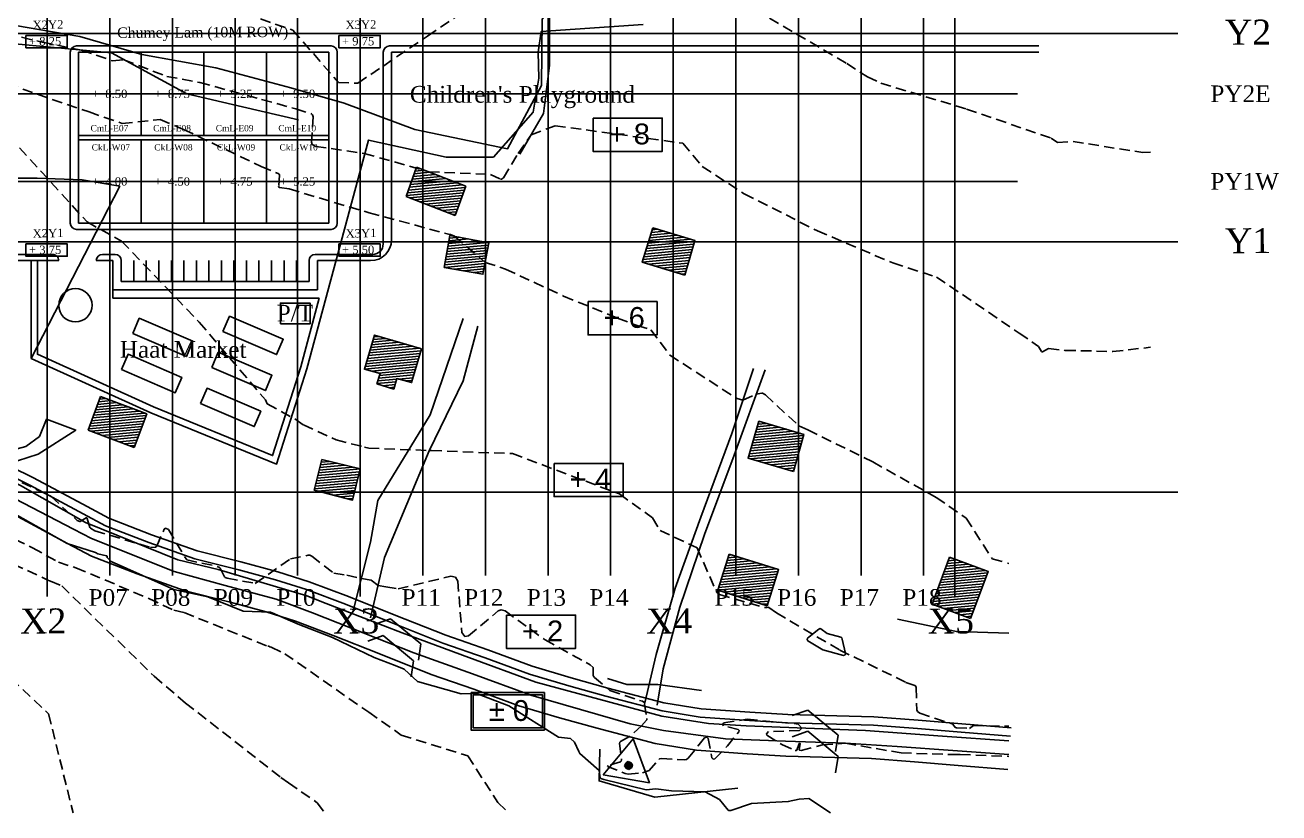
# Model space of a CAD drawing. Extents: x 15746 to 36625, y 87803 to 171760.
# Drawn here: x 15947.2 to 16247.7, y 88253.1 to 88442 of the extents above; entities that cross this region are included whole.
import ezdxf

# ---------------------------------------------------------------- set-up
doc = ezdxf.new("R2010")
doc.units = 0
doc.header["$LTSCALE"] = 5
doc.header["$MEASUREMENT"] = 0
doc.linetypes.add('A_CONTINUOUS_LINE', pattern=[0])
doc.linetypes.add('DASHED', pattern=[0.75, 0.5, -0.25])
for name, color, linetype in [('BOUNDARY', 7, 'FENCELINE2'), ('CONTOUR', 254, 'Continuous'), ('Demarcation', 7, 'Continuous'), ('EXISTING BUILDING', 21, 'Continuous'), ('EXISTING ROAD', 25, 'Continuous'), ('Phase1', 7, 'Continuous'), ('RELIEF', 255, 'Continuous'), ('SURVEY', 7, 'A_CONTINUOUS_LINE'), ('text', 7, 'Continuous')]:
    doc.layers.add(name, color=color, linetype=linetype)
doc.styles.get("Standard").update_dxf_attribs({"font": 'TIMES.TTF', "height": 3})
doc.linetypes.add('FENCELINE2', pattern='A,0.25,-0.1,[132,ltypeshp.shx,S=0.1,R=0,X=-0.1,Y=0],-0.1,1', length=1.45)
pattern_1 = [(5.3223326, (-54437.6184, 31781.70936), (-0.0579741825, 0.6223053866), [])]

# ---------------------------------------------------------------- blocks, each defined once
blk = doc.blocks.new('001')
at = {"color": 0}
for p, q in [((-0.5, -0.25), (-0.35, 0)), ((-0.35, 0), (0.35, 0)), ((0.35, 0), (0.5, -0.25))]:
    blk.add_line(p, q, dxfattribs=at)
blk = doc.blocks.new('S022')
at = {"color": 0}
for p, q in [((-0.498, -0.286), (0.002, 0.584)), ((0.002, 0.584), (0.502, -0.286)), ((-0.078, 0.004), (0.062, 0.064)), ((-0.078, 0.004), (-0.068, 0.034)), ((-0.068, -0.026), (-0.078, 0.004)), ((0.082, 0.004), (-0.078, 0.004)), ((0.062, -0.056), (-0.078, 0.004)), ((-0.068, 0.034), (-0.058, 0.064)), ((0.002, 0.084), (-0.058, -0.056)), ((-0.058, 0.064), (-0.028, 0.074)), ((0.002, -0.076), (-0.058, 0.064)), ((-0.058, 0.064), (0.062, 0.064)), ((-0.058, -0.056), (-0.058, 0.064)), ((-0.058, 0.064), (0.082, 0.004)), ((0.082, 0.004), (-0.058, -0.056)), ((-0.028, 0.074), (0.002, 0.084)), ((0.002, 0.084), (0.032, 0.074)), ((0.002, -0.076), (0.002, 0.084)), ((0.062, -0.056), (0.002, 0.084)), ((0.062, 0.064), (0.002, -0.076)), ((0.032, 0.074), (0.062, 0.064)), ((0.062, 0.064), (0.072, 0.034)), ((0.062, 0.064), (0.062, -0.056)), ((0.072, 0.034), (0.082, 0.004)), ((0.082, 0.004), (0.072, -0.026)), ((-0.058, -0.056), (-0.068, -0.026)), ((-0.028, -0.066), (-0.058, -0.056)), ((-0.058, -0.056), (0.062, -0.056)), ((0.002, -0.076), (-0.028, -0.066)), ((0.032, -0.066), (0.002, -0.076)), ((0.062, -0.056), (0.032, -0.066)), ((0.072, -0.026), (0.062, -0.056)), ((0.502, -0.286), (-0.498, -0.286))]:
    blk.add_line(p, q, dxfattribs=at)

msp = doc.modelspace()

# ---------------------------------------------------------------- hatches: boundary and pattern name
at = {"layer": 'EXISTING BUILDING'}
h = msp.add_hatch(dxfattribs=at)
h.set_pattern_fill('ANSI31', color=256, scale=5, angle=-39.67767, style=0)
h.set_pattern_definition([(5.3223326, (-1810.1321, 0), (-0.0579741825, 0.6223053866), [])])
h.paths.add_polyline_path([(16041.014, 88407.903), (16038.501, 88400.882), (16050.294, 88396.323), (16052.807, 88403.343)])
h = msp.add_hatch(dxfattribs=at)
h.set_pattern_fill('ANSI31', color=256, scale=5, angle=-39.67767, style=0)
h.set_pattern_definition(pattern_1)
h.paths.add_polyline_path([(16105.292, 88382.016), (16107.708, 88390.33), (16097.64, 88393.388), (16095.124, 88385.104)])
h = msp.add_hatch(dxfattribs=at)
h.set_pattern_fill('ANSI31', color=256, scale=5, angle=-39.67767, style=0)
h.set_pattern_definition(pattern_1)
h.paths.add_polyline_path([(16047.603, 88383.888), (16056.922, 88382.25), (16058.337, 88389.803), (16049.037, 88391.545)])
h = msp.add_hatch(dxfattribs=at)
h.set_pattern_fill('ANSI31', color=256, scale=5, angle=-39.67767, style=0)
h.set_pattern_definition(pattern_1)
h.paths.add_polyline_path([(16042.208, 88364.37), (16030.908, 88367.656), (16028.529, 88359.471), (16032.293, 88358.471), (16031.507, 88355.955), (16035.546, 88354.693), (16036.286, 88357.223), (16039.849, 88356.256)])
h = msp.add_hatch(dxfattribs=at)
h.set_pattern_fill('ANSI31', color=256, scale=5, angle=-39.67767, style=0)
h.set_pattern_definition(pattern_1)
h.paths.add_polyline_path([(15973.365, 88340.719), (15976.376, 88348.76), (15965.251, 88352.924), (15962.35, 88344.843)])
h = msp.add_hatch(dxfattribs=at)
h.set_pattern_fill('ANSI31', color=256, scale=5, angle=-39.67767, style=0)
h.set_pattern_definition(pattern_1)
h.paths.add_polyline_path([(16131.368, 88334.961), (16133.86, 88343.843), (16123.04, 88346.975), (16120.475, 88338.115)])
h.paths.add_polyline_path([(16125.077, 88302.718), (16127.78, 88311.427), (16115.926, 88315.147), (16113.196, 88306.447)])
h = msp.add_hatch(dxfattribs=at)
h.set_pattern_fill('ANSI31', color=256, scale=5, angle=-39.67767, style=0)
h.set_pattern_definition(pattern_1)
h.paths.add_polyline_path([(16027.497, 88335.577), (16018.312, 88337.803), (16016.525, 88330.423), (16025.679, 88328.075)])
h = msp.add_hatch(dxfattribs=at)
h.set_pattern_fill('ANSI31', color=256, scale=5, angle=-39.67767, style=0)
h.set_pattern_definition(pattern_1)
h.paths.add_polyline_path([(16173.736, 88299.69), (16178.02, 88310.917), (16168.771, 88314.391), (16164.546, 88303.142)])

# ---------------------------------------------------------------- linework, layer by layer
for p, q in [((15952.526, 88635.394), (15952.526, 88304.99)), ((16027.526, 88635.394), (16027.526, 88304.99)), ((16102.526, 88635.394), (16102.526, 88304.99)), ((16170.026, 88635.394), (16170.026, 88304.99)), ((15801.82, 88439.99), (16223.476, 88439.99)), ((15801.757, 88389.99), (16223.476, 88389.99)), ((15801.757, 88329.99), (16223.476, 88329.99))]:
    msp.add_line(p, q)
at = {"color": 254}
for p, q in [((15967.526, 88635.394), (15967.526, 88309.99)), ((15982.526, 88635.394), (15982.526, 88309.99)), ((15997.526, 88635.394), (15997.526, 88309.99)), ((16012.526, 88635.394), (16012.526, 88309.99)), ((16042.526, 88635.394), (16042.526, 88309.99)), ((16057.526, 88635.394), (16057.526, 88309.99)), ((16072.526, 88635.394), (16072.526, 88309.99)), ((16087.526, 88635.394), (16087.526, 88309.99)), ((16117.526, 88635.394), (16117.526, 88309.99)), ((16132.526, 88635.394), (16132.526, 88309.99)), ((16147.526, 88635.394), (16147.526, 88309.99)), ((16162.526, 88635.394), (16162.526, 88309.99)), ((15825.026, 88425.49), (16185.026, 88425.49)), ((15825.026, 88404.49), (16185.026, 88404.49))]:
    msp.add_line(p, q, dxfattribs=at)
at = {"color": 7}
for points in [[(15947.401, 88439.498), (15957.329, 88439.498), (15957.329, 88436.546), (15947.401, 88436.546)], [(16022.401, 88439.498), (16032.329, 88439.498), (16032.329, 88436.546), (16022.401, 88436.546)], [(15947.401, 88389.498), (15957.329, 88389.498), (15957.329, 88386.546), (15947.401, 88386.546)], [(16022.401, 88389.498), (16032.329, 88389.498), (16032.329, 88386.546), (16022.401, 88386.546)]]:
    msp.add_lwpolyline(points, close=True, dxfattribs=at)
at = {"layer": 'BOUNDARY'}
msp.add_line((15949.452, 88385.49), (15949.452, 88385.49), dxfattribs=at)
for points in [[(16095.306, 88442.102), (16070.913, 88440.469), (16070.161, 88435.49), (16070.324, 88429.212), (16068.946, 88421.08), (16059.451, 88410.333), (16048.119, 88410.314), (16029.498, 88414.412), (16014.713, 88359.588), (16007.48, 88336.729), (15977.354, 88349.041), (15948.687, 88362.07), (15969.887, 88403.356), (15960.87, 88404.835), (15950.134, 88405.31), (15935.829, 88405.286)], [(15948.687, 88362.07), (15948.687, 88385.49), (15945.281, 88385.49), (15931.814, 88385.49), (15917.239, 88385.49), (15905.909, 88385.49), (15885.026, 88385.49), (15885.117, 88353.858)]]:
    msp.add_lwpolyline(points, dxfattribs=at)
at = {"layer": 'CONTOUR', "color": 253, "linetype": 'DASHED'}
for points in [[(16000.081, 88444.666), (16011.351, 88440.775), (16022.318, 88428.236), (16026.922, 88428.056), (16043.677, 88439.336), (16054.239, 88446.571)], [(16125.627, 88443.631), (16144.128, 88432.76), (16149.056, 88429.549), (16152.28, 88428.048), (16172.839, 88421.857), (16193.129, 88414.839), (16194.631, 88413.82), (16198.355, 88414.097), (16215.064, 88411.404), (16216.918, 88411.469)], [(15946.38, 88439.07), (15951.302, 88437.867), (15960.745, 88435.981), (15968.19, 88433.393), (15970.876, 88433.681), (15981.184, 88429.668), (15989.063, 88428.236), (15996.782, 88426.098), (16003.905, 88424.162), (16012.081, 88421.893), (16015.86, 88420.687), (16016.118, 88420.492), (16016.276, 88419.977), (16015.833, 88413.895), (16016.014, 88413.38), (16016.855, 88412.892), (16028.496, 88411.208), (16043.99, 88406.817), (16058.748, 88406.184), (16061.149, 88405.031), (16061.369, 88405.017), (16061.824, 88405.356), (16065.406, 88411.213), (16068.481, 88415.686), (16074.238, 88417.851), (16104.806, 88413.652), (16109.503, 88408.066), (16119.522, 88401.535), (16137.075, 88392.643), (16155.179, 88384.934), (16165.641, 88381.551), (16185.41, 88368.135), (16190.068, 88364.905), (16190.802, 88363.682), (16190.898, 88363.612), (16191.034, 88363.625), (16192.485, 88364.401), (16196.474, 88363.988), (16207.843, 88363.701), (16216.918, 88364.73)], [(15943.099, 88427.82), (15962.556, 88421.139), (15970.471, 88418.388), (15979.547, 88419.362), (15985.196, 88416.946), (16003.789, 88408.104), (16007.829, 88406.43), (16008.098, 88406.2), (16008.162, 88405.975), (16007.974, 88403.322), (16008.053, 88403.097), (16008.217, 88403.002), (16010.484, 88402.675), (16029.653, 88396.973), (16048.962, 88391.77), (16049.18, 88391.761), (16050.123, 88391.341), (16057.453, 88385.087), (16062.358, 88383.464), (16076.261, 88376.994), (16089.213, 88371.715), (16093.884, 88369.918), (16097.156, 88368.934), (16101.696, 88362.862), (16117.814, 88352.412), (16119.228, 88352.001), (16122.374, 88353.488), (16123.77, 88353.724), (16123.882, 88353.716), (16124.64, 88353.292), (16132.65, 88345.86), (16134.79, 88344.936), (16150.361, 88337.216), (16165.529, 88328.732), (16172.716, 88323.748), (16178.977, 88313.983), (16182.923, 88312.9)], [(15945.903, 88412.56), (15962.072, 88394.774), (15970.339, 88390.178), (15988.97, 88370.708), (16004.8, 88352.13), (16005.263, 88351.123), (16011.815, 88347.568), (16013.928, 88346.087), (16021.751, 88342.532), (16028.523, 88340.789), (16029.588, 88340.542), (16044.013, 88339.976), (16044.074, 88339.992), (16044.602, 88339.943), (16064.014, 88339.227), (16089.629, 88329.547), (16097.566, 88323.837), (16099.4, 88320.793), (16108.24, 88316.616), (16112.731, 88306.472), (16112.877, 88306.322), (16112.886, 88306.308), (16112.889, 88306.284), (16112.86, 88305.997), (16112.867, 88305.972), (16113.607, 88305.424), (16124.405, 88302.311), (16124.9, 88302.363), (16125.018, 88302.387), (16125.176, 88302.359), (16125.189, 88302.36), (16125.192, 88302.362), (16125.226, 88302.393), (16125.23, 88302.394), (16125.41, 88302.343), (16127.268, 88301.008), (16142.474, 88292.104), (16158.303, 88284.36), (16160.406, 88283.652), (16160.55, 88283.546), (16160.717, 88283.111), (16160.886, 88277.792), (16161.054, 88277.357), (16161.6, 88276.963), (16169.512, 88274.377), (16170.121, 88273.581), (16170.183, 88273.531), (16170.418, 88273.465), (16173.496, 88273.332), (16174.45, 88273.989), (16182.923, 88273.858)], [(15946.413, 88332.301), (15953.457, 88328.963), (15959.68, 88323.211), (15960.31, 88322.933), (15960.451, 88322.96), (15961.827, 88323.833), (15961.977, 88323.843), (15962.124, 88323.693), (15962.756, 88321.51), (15962.863, 88321.346), (15963.908, 88320.746), (15977.24, 88316.703), (15978.482, 88316.774), (15978.773, 88317.041), (15980.54, 88321.117), (15980.902, 88321.347), (15981.577, 88321.004), (15985.936, 88313.717), (15993.268, 88312.18), (15993.807, 88311.93), (15993.939, 88311.779), (15994.993, 88309.706), (15995.125, 88309.556), (15995.623, 88309.337), (16002.36, 88308.098), (16010.793, 88314.008), (16015.069, 88314.86), (16015.415, 88314.851), (16015.895, 88314.63), (16021.203, 88310.574), (16024.283, 88310.094), (16027.806, 88309.243), (16030.121, 88308.841), (16031.863, 88307.62), (16033.644, 88307.262), (16036.614, 88306.776), (16049.246, 88309.835), (16050.321, 88309.617), (16050.923, 88308.663), (16051.863, 88296.324), (16052.602, 88295.392), (16053.487, 88295.5), (16060.548, 88301.513), (16061.322, 88301.772), (16062.245, 88301.493), (16071.835, 88294.541), (16082.624, 88288.597), (16083.327, 88287.905), (16083.371, 88287.758), (16083.36, 88285.99), (16083.396, 88285.842), (16083.631, 88285.537), (16087.373, 88282.443), (16095.153, 88279.827), (16095.71, 88279.49), (16095.71, 88279.49), (16095.711, 88279.488), (16095.711, 88279.488), (16095.715, 88279.486), (16095.767, 88279.476), (16095.77, 88279.471), (16095.767, 88279.468), (16095.728, 88279.472), (16095.724, 88279.47), (16095.628, 88279.163), (16096.218, 88275.704), (16096.191, 88275.405), (16096.122, 88275.279), (16094.928, 88273.919), (16092.087, 88271.393), (16089.86, 88270.213), (16089.717, 88270.068), (16089.647, 88269.728), (16090.17, 88265.805), (16090.087, 88265.464), (16089.876, 88265.292), (16086.92, 88264.446), (16086.742, 88264.189), (16086.742, 88264.189), (16086.745, 88264.188), (16090.992, 88262.555), (16091.742, 88262.376), (16095.143, 88262.686), (16096.75, 88263.232), (16099.053, 88265.862), (16099.279, 88266.023), (16099.743, 88266.112), (16105.222, 88265.769), (16105.686, 88265.858), (16106.124, 88266.17), (16110.011, 88271.079), (16110.593, 88271.261), (16110.929, 88270.942), (16111.805, 88266.253), (16112.132, 88265.932), (16112.506, 88266.027), (16115.504, 88269.154), (16118.229, 88272.484), (16118.296, 88272.851), (16118.063, 88273.099), (16114.537, 88273.969), (16114.33, 88274.289), (16114.691, 88274.7), (16120.269, 88275.509), (16132.496, 88274.375), (16133.307, 88273.425), (16132.781, 88272.807), (16125.385, 88272.573), (16124.842, 88272.065), (16124.983, 88271.695), (16128.579, 88269.44), (16131.729, 88268.034), (16132.017, 88268.031), (16132.128, 88268.133), (16132.696, 88269.711), (16132.861, 88269.787), (16132.953, 88269.66), (16132.704, 88268.233), (16132.757, 88268.109), (16133.201, 88268), (16138.298, 88269.363), (16143.772, 88269.773), (16143.78, 88269.767), (16143.781, 88269.766), (16143.781, 88269.767), (16143.788, 88269.769), (16157.116, 88267.451), (16169.337, 88267.051), (16171.3, 88267.054), (16182.63, 88266.648), (16182.923, 88266.576)], [(15931.191, 88324.925), (15949.026, 88316.662), (15955.198, 88313.184), (15959.402, 88311.836), (15976.843, 88304.499), (15982.827, 88301.653), (15985.321, 88301.098), (16005.374, 88293.035), (16005.633, 88293.024), (16005.886, 88292.912), (16006.207, 88292.788), (16009.444, 88291.249), (16029.568, 88277.197), (16037.363, 88271.746), (16053.302, 88266.763), (16060.53, 88255.528), (16063.211, 88253.061)], [(15923.984, 88322.211), (15952.692, 88308.91), (15953.063, 88308.701), (15953.316, 88308.62), (15956.007, 88307.488), (15978.151, 88285.822), (15985.658, 88279.413), (16008.534, 88261.568), (16010.336, 88260.309), (16017.215, 88255.498), (16019.069, 88253.061)], [(15943.926, 88285.246), (15952.864, 88276.79), (15958.718, 88253.061)]]:
    msp.add_lwpolyline(points, dxfattribs=at)
at = {"layer": 'CONTOUR', "color": 7}
for points in [[(16083.327, 88419.672), (16099.896, 88419.672), (16099.896, 88411.694), (16083.327, 88411.694)], [(16082.108, 88375.671), (16098.677, 88375.671), (16098.677, 88367.692), (16082.108, 88367.692)], [(16073.981, 88336.88), (16090.55, 88336.88), (16090.55, 88328.902), (16073.981, 88328.902)], [(16062.542, 88300.495), (16079.111, 88300.495), (16079.111, 88292.516), (16062.542, 88292.516)], [(16054.109, 88281.916), (16071.678, 88281.916), (16071.678, 88272.938), (16054.109, 88272.938)], [(16054.609, 88281.416), (16071.178, 88281.416), (16071.178, 88273.438), (16054.609, 88273.438)]]:
    msp.add_lwpolyline(points, close=True, dxfattribs=at)
msp.add_lwpolyline([(15945.361, 88324.413), (15957.333, 88317.666), (15964.107, 88315.494), (15964.633, 88315.205), (15966.762, 88314.711), (15966.909, 88314.604), (15966.914, 88314.579), (15966.851, 88314.31), (15966.855, 88314.286), (15967.824, 88313.35), (15982.874, 88306.668), (15990.988, 88304.862), (15999.494, 88301.442), (16005.985, 88301.171), (16006.185, 88301.127), (16006.389, 88301.066), (16012.653, 88298.308), (16020.861, 88295.11), (16030.881, 88290.344), (16035.935, 88288.436), (16038.087, 88287.546), (16041.278, 88284.602), (16051.678, 88281.652), (16055.393, 88281.737), (16063.136, 88278.727), (16075.003, 88271.213), (16077.94, 88270.898), (16078.884, 88270.066), (16079.883, 88267.777), (16080.151, 88267.274), (16084.82, 88263.229), (16085.055, 88261.484), (16085.112, 88261.355), (16085.161, 88261.32), (16085.866, 88261.065), (16096.049, 88258.638), (16098.385, 88258.852), (16102.081, 88258.383), (16110.165, 88258.132), (16113.587, 88256.312), (16115.665, 88253.754), (16115.889, 88253.61), (16116.313, 88253.616), (16121.259, 88255.319), (16130.104, 88255.801), (16132.708, 88256.39), (16135.016, 88256.563), (16140.214, 88253.061)], dxfattribs=at)
at = {"layer": 'CONTOUR', "color": 33}
msp.add_lwpolyline([(16139.453, 88296.088), (16142.676, 88295.179), (16142.903, 88295.035), (16143.043, 88294.759), (16143.823, 88291.3), (16143.723, 88290.975), (16143.294, 88290.853), (16138.402, 88292.16), (16134.794, 88294.32), (16134.611, 88294.635), (16134.74, 88294.937), (16137.431, 88297.153), (16137.718, 88297.268), (16137.872, 88297.225), (16139.453, 88296.088)], dxfattribs=at)
at = {"layer": 'EXISTING BUILDING'}
for p, q in [((16041.014, 88407.903), (16038.501, 88400.882)), ((16052.807, 88403.343), (16041.014, 88407.903)), ((16050.294, 88396.323), (16038.501, 88400.882)), ((16050.294, 88396.323), (16052.807, 88403.343)), ((15962.35, 88344.843), (15965.251, 88352.924)), ((15962.35, 88344.843), (15973.365, 88340.719)), ((16018.312, 88337.803), (16016.525, 88330.423)), ((16027.497, 88335.577), (16018.312, 88337.803))]:
    msp.add_line(p, q, dxfattribs=at)
for points in [[(16105.292, 88382.016), (16095.124, 88385.104), (16097.64, 88393.388)], [(16105.292, 88382.016), (16107.708, 88390.33), (16097.64, 88393.388)], [(16058.337, 88389.803), (16049.037, 88391.545), (16047.603, 88383.888)], [(16047.603, 88383.888), (16056.922, 88382.25), (16058.337, 88389.803)], [(16042.208, 88364.37), (16030.908, 88367.656), (16028.529, 88359.471), (16032.293, 88358.471), (16031.507, 88355.955)], [(16031.507, 88355.955), (16035.546, 88354.693), (16036.286, 88357.223), (16039.849, 88356.256), (16042.208, 88364.37)], [(15973.365, 88340.719), (15976.376, 88348.76), (15965.251, 88352.924)], [(16131.368, 88334.961), (16120.475, 88338.115), (16123.04, 88346.975)], [(16131.368, 88334.961), (16133.86, 88343.843), (16123.04, 88346.975)], [(16016.525, 88330.423), (16025.679, 88328.075), (16027.497, 88335.577)], [(16125.077, 88302.718), (16113.196, 88306.447), (16115.926, 88315.147)], [(16125.077, 88302.718), (16127.78, 88311.427), (16115.926, 88315.147)], [(16173.736, 88299.69), (16164.546, 88303.142), (16168.771, 88314.391)], [(16173.736, 88299.69), (16178.02, 88310.917), (16168.771, 88314.391)]]:
    msp.add_lwpolyline(points, dxfattribs=at)
at = {"layer": 'EXISTING ROAD'}
for p, q in [((15963.116, 88318.907), (15958.785, 88321.115)), ((15982.913, 88310.938), (15963.116, 88318.907)), ((15993.457, 88311.472), (16014.72, 88305.114)), ((16014.72, 88305.114), (16019.324, 88303.252))]:
    msp.add_line(p, q, dxfattribs=at)
for points in [[(16052.221, 88371.59), (16044.309, 88348.532), (16031.729, 88327.996), (16030.001, 88317.985), (16025.873, 88301.547)], [(16029.998, 88299.839), (16033.305, 88314.308), (16038.688, 88327.092), (16044.071, 88339.876), (16052.176, 88356.678), (16055.734, 88369.776)], [(15891.57, 88352.71), (15898.88, 88355.157), (15911.453, 88365.039), (15917.755, 88356.005), (15903.801, 88353.154), (15898.149, 88350.687), (15914.862, 88344.631), (15931.575, 88338.576), (15940.785, 88339.21), (15947.382, 88340.899), (15950.706, 88343.333), (15952.35, 88347.511), (15959.342, 88344.87), (15950.362, 88339.051), (15942.89, 88336.697), (15937.926, 88335.694), (15946.146, 88331.542)], [(16095.708, 88279.484), (16098.474, 88291.058), (16103.03, 88306.996), (16109.11, 88323.951), (16116.595, 88344.074), (16121.75, 88359.597)], [(16124.582, 88359.321), (16117.096, 88338.837), (16109.997, 88319.861), (16104.083, 88302.381), (16100.149, 88287.642), (16098.705, 88278.875)], [(15938.647, 88338.622), (15949.243, 88333.404), (15962.065, 88326.518), (15967.297, 88323.729), (15977.527, 88319.749), (15988.442, 88315.918), (15998.92, 88313.259), (16007.816, 88310.848), (16015.266, 88308.514), (16024.693, 88304.97), (16035.673, 88300.587), (16048.014, 88295.665), (16058.105, 88292.162), (16068.69, 88288.225), (16078.058, 88285.474), (16086.89, 88283.004), (16100.263, 88279.497), (16109.247, 88278.027), (16120.923, 88277.237), (16129.967, 88276.692), (16150.613, 88276.142), (16161.205, 88275.269), (16171.649, 88274.408), (16183.523, 88273.476)], [(15958.785, 88321.115), (15942.852, 88329.436), (15931.461, 88334.681)], [(15993.457, 88311.472), (15983.856, 88313.755), (15961.728, 88322.688), (15946.146, 88331.542)], [(16016.123, 88301.075), (16007.413, 88304.331), (15995.163, 88307.634), (15982.913, 88310.938)], [(16182.923, 88270.334), (16167.035, 88271.491), (16148.61, 88272.832), (16134.301, 88273.387), (16119.992, 88273.941), (16111.015, 88274.494), (16099.785, 88276.253), (16084.676, 88280.351), (16069.566, 88284.45), (16053.579, 88290.33), (16037.591, 88296.211), (16019.324, 88303.252)], [(16016.123, 88301.075), (16028.245, 88296.281), (16040.367, 88291.486), (16054.392, 88286.383), (16068.417, 88281.279), (16092.208, 88274.466), (16100.211, 88272.859), (16115.095, 88270.798), (16129.436, 88270.289), (16143.776, 88269.78), (16156.206, 88269.025), (16169.567, 88268.032), (16182.923, 88267.039)]]:
    msp.add_lwpolyline(points, dxfattribs=at)
at = {"layer": 'Phase1'}
for p, q in [((15959.526, 88436.99), (16020.526, 88436.99)), ((16034.526, 88436.99), (16080.026, 88436.99)), ((15958.026, 88435.49), (15958.026, 88394.49)), ((15960.026, 88435.49), (15960.026, 88394.49)), ((15960.026, 88435.49), (16020.026, 88435.49)), ((15975.026, 88435.49), (15975.026, 88415.49)), ((15990.026, 88435.49), (15990.026, 88415.49)), ((16005.026, 88435.49), (16005.026, 88415.49)), ((16020.026, 88435.49), (16020.026, 88394.49)), ((16022.026, 88435.49), (16022.026, 88394.49)), ((16033.026, 88435.49), (16033.026, 88389.49)), ((16035.026, 88435.49), (16035.026, 88389.99)), ((16035.026, 88435.49), (16080.026, 88435.49)), ((15960.026, 88415.49), (16020.026, 88415.49)), ((15960.026, 88414.49), (16020.026, 88414.49)), ((15975.026, 88414.49), (15975.026, 88394.49)), ((15990.026, 88414.49), (15990.026, 88394.49)), ((16005.026, 88414.49), (16005.026, 88394.49)), ((15959.526, 88392.99), (16020.526, 88392.99)), ((15960.026, 88394.49), (16020.026, 88394.49)), ((15965.781, 88386.99), (15968.764, 88386.99)), ((16016.764, 88386.99), (16030.526, 88386.99)), ((15948.687, 88385.49), (15950.187, 88385.49)), ((15950.187, 88385.49), (15955.281, 88385.49)), ((15964.281, 88385.49), (15968.264, 88385.49)), ((15968.264, 88378.49), (15968.264, 88385.49)), ((15970.264, 88380.49), (15970.264, 88385.49)), ((15973.264, 88380.49), (15973.264, 88385.49)), ((15976.264, 88380.49), (15976.264, 88385.49)), ((15979.264, 88380.49), (15979.264, 88385.49)), ((15982.264, 88380.49), (15982.264, 88385.49)), ((15985.264, 88380.49), (15985.264, 88385.49)), ((15988.264, 88380.49), (15988.264, 88385.49)), ((15991.264, 88380.49), (15991.264, 88385.49)), ((15994.264, 88380.49), (15994.264, 88385.49)), ((15997.264, 88380.49), (15997.264, 88385.49)), ((16000.264, 88380.49), (16000.264, 88385.49)), ((16003.264, 88380.49), (16003.264, 88385.49)), ((16006.264, 88380.49), (16006.264, 88385.49)), ((16009.264, 88380.49), (16009.264, 88385.49)), ((16012.264, 88380.49), (16012.264, 88385.49)), ((16015.264, 88380.49), (16015.264, 88385.49)), ((16017.264, 88378.49), (16017.264, 88385.49)), ((16017.264, 88385.49), (16030.026, 88385.49)), ((15970.264, 88380.49), (16015.264, 88380.49)), ((15968.264, 88378.49), (16017.264, 88378.49)), ((15968.264, 88378.49), (15968.264, 88376.49)), ((15968.264, 88376.49), (16017.717, 88376.49))]:
    msp.add_line(p, q, dxfattribs=at)
at = {"layer": 'Phase1', "color": 254}
for p, q in [((16080.026, 88436.99), (16190.157, 88436.99)), ((16080.026, 88435.49), (16190.157, 88435.49))]:
    msp.add_line(p, q, dxfattribs=at)
at = {"layer": 'Phase1', "color": 7}
msp.add_lwpolyline([(15955.281, 88385.49, 0.4142136), (15953.781, 88386.99), (15884.526, 88386.99, 0.4142136)], format="xyb", dxfattribs=at)
at = {"layer": 'Phase1'}
msp.add_lwpolyline([(16017.717, 88376.49), (16013.273, 88360.01), (16006.54, 88338.733), (15977.949, 88350.419), (15950.187, 88363.036), (15950.187, 88385.49)], dxfattribs=at)
for points in [[(16008.42, 88370.32), (16015.52, 88370.32), (16015.52, 88375.32), (16008.42, 88375.32)], [(15973.006, 88367.999), (15985.869, 88362.473), (15987.448, 88366.148), (15974.585, 88371.674)], [(15994.628, 88368.505), (16007.491, 88362.979), (16009.07, 88366.654), (15996.207, 88372.181)], [(15970.319, 88359.358), (15983.182, 88353.832), (15984.761, 88357.507), (15971.898, 88363.033)], [(15991.941, 88359.864), (16004.804, 88354.338), (16006.383, 88358.013), (15993.52, 88363.54)], [(15989.254, 88351.223), (16002.117, 88345.697), (16003.696, 88349.372), (15990.833, 88354.898)]]:
    msp.add_lwpolyline(points, close=True, dxfattribs=at)
at = {"layer": 'Phase1', "color": 7}
for points in [[(15937.78, 88336.82), (15948.328, 88331.626), (15961.122, 88324.754), (15966.462, 88321.908), (15976.833, 88317.873), (15987.863, 88314.001), (15998.412, 88311.324), (16007.255, 88308.928), (16014.614, 88306.623), (16023.97, 88303.105), (16034.931, 88298.73), (16047.316, 88293.79), (16057.428, 88290.28), (16068.058, 88286.326), (16077.507, 88283.551), (16086.367, 88281.073), (16099.847, 88277.538), (16109.017, 88276.038), (16120.796, 88275.241), (16129.88, 88274.694), (16150.504, 88274.144), (16161.041, 88273.275), (16171.489, 88272.414), (16183.367, 88271.482)], [(15944.667, 88324.511), (15957.348, 88317.7), (15963.118, 88314.625), (15974.057, 88310.369), (15985.55, 88306.334), (15996.382, 88303.586), (16005.013, 88301.247), (16012.009, 88299.055), (16021.08, 88295.646), (16031.966, 88291.3), (16044.521, 88286.292), (16054.721, 88282.751), (16065.534, 88278.729), (16075.303, 88275.861), (16084.275, 88273.351), (16098.182, 88269.704), (16108.1, 88268.081), (16120.285, 88267.258), (16129.533, 88266.7), (16150.069, 88266.153), (16160.384, 88265.302), (16170.847, 88264.44), (16182.741, 88263.506)]]:
    msp.add_lwpolyline(points, dxfattribs=at)
at = {"layer": 'Phase1'}
msp.add_circle((15959.281, 88374.795), 4, dxfattribs=at)
for centre, radius, start, end in [((15959.526, 88435.49), 1.5, 90, 180), ((16020.526, 88435.49), 1.5, 0, 90), ((16034.526, 88435.49), 1.5, 90, 180), ((15959.526, 88394.49), 1.5, 180, 270), ((16020.526, 88394.49), 1.5, 270, 360), ((16030.026, 88390.49), 5, 270, 0), ((16030.526, 88389.49), 2.5, 270, 0), ((15965.781, 88385.49), 1.5, 90, 180), ((15968.764, 88385.49), 1.5, 0, 90), ((16016.764, 88385.49), 1.5, 90, 180)]:
    msp.add_arc(centre, radius, start, end, dxfattribs=at)
for p in [(15952.526, 88439.99), (16027.526, 88439.99), (15952.526, 88439.797), (16027.526, 88439.797), (15952.526, 88389.99), (15952.526, 88389.797), (16027.526, 88389.99), (16027.526, 88389.797)]:
    msp.add_point(p, dxfattribs=at)
at = {"layer": 'RELIEF'}
for points in [[(15944.951, 88441.858), (15960.3, 88439.217), (15975.157, 88434.934), (15992.945, 88431.704), (16010.908, 88426.922), (16023.64, 88423.232), (16040.639, 88416.962), (16062.828, 88412.337), (16070.98, 88427.511), (16071.132, 88443.404), (16075.308, 88448.559), (16095.935, 88450.55), (16106.007, 88458.681), (16116.082, 88472.709), (16125.991, 88481.265), (16143.377, 88494.595), (16154.706, 88507.15), (16164.498, 88521.803), (16176.435, 88531.205), (16188.373, 88540.608), (16202.133, 88544.523), (16215.893, 88548.439), (16216.918, 88548.435)], [(16216.918, 88546.115), (16208.354, 88545.397), (16189.977, 88538.916), (16176.69, 88531.016), (16165.438, 88519.71), (16157.761, 88507.7), (16147.577, 88496.323), (16142.148, 88489.122), (16128.874, 88479.963), (16118.291, 88472.462), (16105.517, 88455.086), (16093.337, 88448.584), (16080.805, 88446.622), (16072.855, 88445.056), (16072.845, 88432.26), (16071.436, 88420.78), (16065.789, 88411.048)], [(15848.173, 88434.955), (15864.763, 88436.784), (15885.436, 88439), (15906.109, 88441.217), (15926.706, 88439.243), (15947.304, 88437.27), (15967.901, 88435.296), (15985.977, 88425.481), (15999.338, 88422.364), (16012.699, 88419.248)], [(16156.307, 88299.499), (16170.393, 88296.553), (16182.923, 88296.146)], [(16086.739, 88285.338), (16091.399, 88283.822), (16098.826, 88283.85), (16109.285, 88282.406)], [(16118.032, 88258.995), (16098.151, 88256.815), (16084.761, 88260.744), (16084.943, 88268.362)]]:
    msp.add_lwpolyline(points, dxfattribs=at)

# ---------------------------------------------------------------- block references
at = {"layer": 'EXISTING ROAD', "xscale": 13.5, "yscale": 13.5, "zscale": 13.5, "rotation": 320.3223326313388}
for p in [(16038.423, 88296.621), (16036.686, 88292.57), (16138.382, 88274.724), (16138.409, 88269.622)]:
    msp.add_blockref('001', p, dxfattribs=at)
at = {"layer": 'SURVEY', "color": 16, "xscale": 11.25, "yscale": 11.25, "zscale": 11.25, "rotation": 230.3223326313388}
msp.add_blockref('S022', (16091.811, 88264.494), dxfattribs=at)
msp.add_blockref('S022', (16091.811, 88264.494), dxfattribs=at)
msp.add_blockref('S022', (16091.811, 88264.494), dxfattribs=at)
msp.add_blockref('S022', (16091.811, 88264.494), dxfattribs=at)

# ---------------------------------------------------------------- texts
at = {"color": 7, "char_height": 2, "width": 9.1695, "attachment_point": 1}
for s, insert in [('+ 8.25', (15948.147, 88439.108)), ('+ 9.75', (16023.147, 88439.108)), ('+  8.50', (15963.231, 88426.497)), ('+  8.75', (15978.231, 88426.497)), ('+  9.25', (15993.231, 88426.497)), ('+  9.50', (16008.231, 88426.497)), ('+  4.00', (15963.231, 88405.497)), ('+  4.50', (15978.231, 88405.497)), ('+  4.75', (15993.231, 88405.497)), ('+  5.25', (16008.231, 88405.497)), ('+ 3.75', (15948.147, 88389.108)), ('+ 5.50', (16023.147, 88389.108))]:
    msp.add_mtext(s, dxfattribs=dict(at, insert=insert))
at = {"layer": 'CONTOUR', "color": 7, "char_height": 5, "attachment_point": 1}
for s, insert, width in [('{\\fArial|b0|i0|c0|p32;+ 8}', (16087.044, 88418.374), 11.8409), ('{\\fArial|b0|i0|c0|p32;+ 6}', (16085.825, 88374.373), 11.8409), ('{\\fArial|b0|i0|c0|p32;+ 4}', (16077.698, 88335.582), 11.8409), ('{\\fArial|b0|i0|c0|p32;+ 2}', (16066.259, 88299.197), 11.8409), ('{\\fArial|b0|i0|c0|p32;± 0}', (16058.326, 88280.118), 12.41447)]:
    msp.add_mtext(s, dxfattribs=dict(at, insert=insert, width=width))
at = {"layer": 'Demarcation', "char_height": 6, "width": 11.9196, "attachment_point": 1, "rotation": 0.32233}
for s, insert in [('Y2', (16234.715, 88443.251)), ('Y1', (16234.715, 88393.251)), ('X2', (15946.003, 88302.055)), ('X3', (16021.003, 88302.055)), ('X4', (16096.003, 88302.055)), ('X5', (16163.503, 88302.055))]:
    msp.add_mtext(s, dxfattribs=dict(at, insert=insert))
at = {"layer": 'Demarcation', "char_height": 4, "attachment_point": 1}
for s, insert, width in [('PY2E', (16231.237, 88427.515), 16.3076), ('PY1W', (16231.237, 88406.515), 16.3076), ('P07', (15962.428, 88306.735), 10.0378), ('P08', (15977.428, 88306.735), 10.0378), ('P09', (15992.428, 88306.735), 10.0378), ('P10', (16007.428, 88306.735), 10.0378), ('P11', (16037.428, 88306.735), 10.0378), ('P12', (16052.428, 88306.735), 10.0378), ('P13', (16067.428, 88306.735), 10.0378), ('P14', (16082.428, 88306.735), 10.0378), ('P15', (16112.428, 88306.772), 10.0378), ('P16', (16127.428, 88306.735), 10.0378), ('P17', (16142.428, 88306.735), 10.0378), ('P18', (16157.428, 88306.735), 10.0378)]:
    msp.add_mtext(s, dxfattribs=dict(at, insert=insert, width=width))
at = {"layer": 'text', "attachment_point": 1}
for s, insert, char_height, width, rotation in [('X2Y2', (15948.998, 88442.997), 2, 7.5657, 1.32233), ('X3Y2', (16023.998, 88442.997), 2, 7.5657, 1.32233), ('Chumey Lam (10M ROW)', (15969.269, 88441.403), 2.5, 41.43619, 0.32233), ("Children's Playground", (16039.407, 88427.389), 4, 55.05131, 359.95534), ('X2Y1', (15948.998, 88392.997), 2, 7.5657, 1.32233), ('X3Y1', (16023.998, 88392.997), 2, 7.5657, 1.32233), ('P/T', (16007.507, 88374.906), 4, 8.67718, 0.01315), ('Haat Market', (15969.915, 88366.233), 4, 31.74801, 359.88389)]:
    msp.add_mtext(s, dxfattribs=dict(at, insert=insert, char_height=char_height, width=width, rotation=rotation))
at = {"layer": 'text', "char_height": 1.5, "attachment_point": 1, "line_spacing_factor": 1.5}
for s, insert, width in [('CmL-E07', (15962.901, 88418.014), 9.8102), ('CmL-E08', (15977.901, 88418.014), 9.8102), ('CmL-E09', (15992.901, 88418.014), 9.8102), ('CmL-E10', (16007.901, 88418.014), 9.8102), ('CkL-W07', (15963.175, 88413.414), 8.8334), ('CkL-W08', (15978.175, 88413.414), 8.8334), ('CkL-W09', (15993.175, 88413.414), 8.8334), ('CkL-W10', (16008.175, 88413.414), 8.8334)]:
    msp.add_mtext(s, dxfattribs=dict(at, insert=insert, width=width))

doc.saveas('drawing.dxf')
